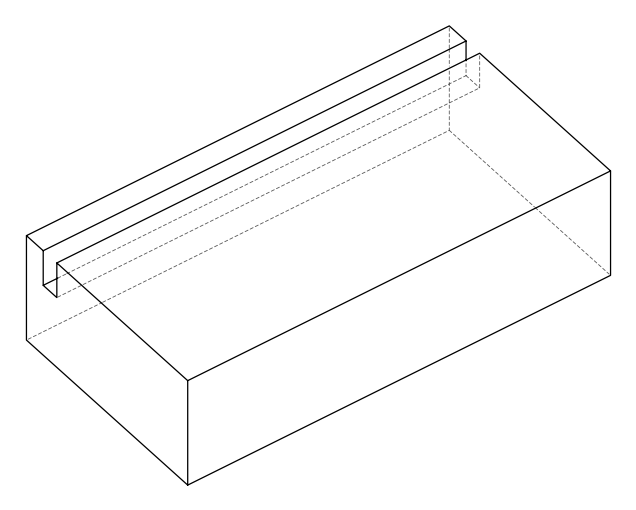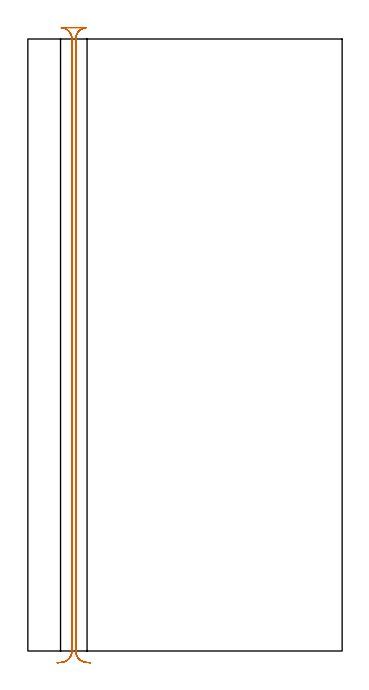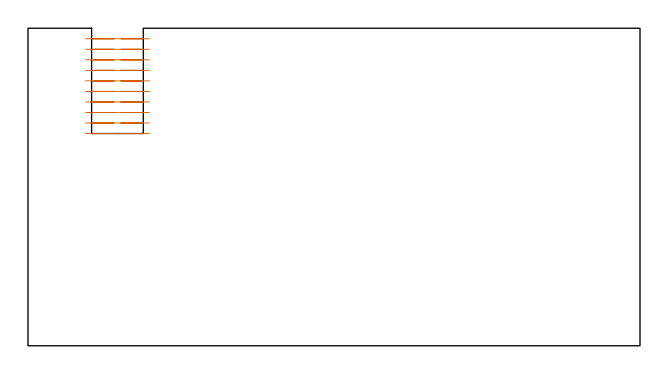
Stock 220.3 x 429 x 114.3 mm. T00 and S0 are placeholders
(PLAN: 1 operations, 0 tool changes, 18.7 min)
(1 MILL_RECTANGULAR_SLOT | SLOT_RECTANGULAR | NXT0201_012 | Follow Part, ap 4, ae 75% | 18.72 min | 302419 mm3)
(TOOL NXT0201_012 | ENDMILL 16mm [2P460-1600-NA 1630] | D16 FL38 Z6)
(OP 1 MILL_RECTANGULAR_SLOT)
G17 G21 G94 G90
T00 M6
G54
G17 G0 G90 X43.797 Y-8.23 S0 M3
G43 Z124.3 H1
Z110.51
G94 G1 X40.808 Y-7.97 F250.
G2 X33.5 Y0. R8. F500.
G1 Y429.
G2 X41.1 Y436.99 R8.
G1 Y437.
X23.3
Y436.99
G2 X30.9 Y429. R8.
G1 Y0.
G2 X23.592 Y-7.97 R8.
G1 X20.603 Y-8.23 F250.
G0 X43.797 Z106.72
G1 X40.808 Y-7.97
G2 X33.5 Y0. R8. F500.
G1 Y429.
G2 X40.808 Y436.97 R8.
G1 Y437.
X23.592
Y436.97
G2 X30.9 Y429. R8.
G1 Y0.
G2 X23.592 Y-7.97 R8.
G1 X20.603 Y-8.23 F250.
G0 X43.797 Z102.93
G1 X40.808 Y-7.97
G2 X33.5 Y0. R8. F500.
G1 Y429.
G2 X40.808 Y436.97 R8.
G1 Y437.
X23.592
Y436.97
G2 X30.9 Y429. R8.
G1 Y0.
G2 X23.592 Y-7.97 R8.
G1 X20.603 Y-8.23 F250.
G0 X43.797 Z99.14
G1 X40.808 Y-7.97
G2 X33.5 Y0. R8. F500.
G1 Y429.
G2 X40.808 Y436.97 R8.
G1 Y437.
X23.592
Y436.97
G2 X30.9 Y429. R8.
G1 Y0.
G2 X23.592 Y-7.97 R8.
G1 X20.603 Y-8.23 F250.
G0 X43.797 Z95.35
G1 X40.808 Y-7.97
G2 X33.5 Y0. R8. F500.
G1 Y429.
G2 X40.808 Y436.97 R8.
G1 Y437.
X23.592
Y436.97
G2 X30.9 Y429. R8.
G1 Y0.
G2 X23.592 Y-7.97 R8.
G1 X20.603 Y-8.23 F250.
G0 X43.797 Z91.56
G1 X40.808 Y-7.97
G2 X33.5 Y0. R8. F500.
G1 Y429.
G2 X40.808 Y436.97 R8.
G1 Y437.
X23.592
Y436.97
G2 X30.9 Y429. R8.
G1 Y0.
G2 X23.592 Y-7.97 R8.
G1 X20.603 Y-8.23 F250.
G0 X43.797 Z87.77
G1 X40.808 Y-7.97
G2 X33.5 Y0. R8. F500.
G1 Y429.
G2 X40.808 Y436.97 R8.
G1 Y437.
X23.592
Y436.97
G2 X30.9 Y429. R8.
G1 Y0.
G2 X23.592 Y-7.97 R8.
G1 X20.603 Y-8.23 F250.
G0 X43.797 Z83.98
G1 X40.808 Y-7.97
G2 X33.5 Y0. R8. F500.
G1 Y429.
G2 X40.808 Y436.97 R8.
G1 Y437.
X23.592
Y436.97
G2 X30.9 Y429. R8.
G1 Y0.
G2 X23.592 Y-7.97 R8.
G1 X20.603 Y-8.23 F250.
G0 X43.797 Z80.19
G1 X40.808 Y-7.97
G2 X33.5 Y0. R8. F500.
G1 Y429.
G2 X40.808 Y436.97 R8.
G1 Y437.
X23.592
Y436.97
G2 X30.9 Y429. R8.
G1 Y0.
G2 X23.592 Y-7.97 R8.
G1 X20.603 Y-8.23 F250.
G0 X43.797 Z76.4
G1 X40.808 Y-7.97
G2 X33.5 Y0. R8. F500.
G1 Y429.
G2 X40.808 Y436.97 R8.
G1 Y437.
X23.592
Y436.97
G2 X30.9 Y429. R8.
G1 Y0.
G2 X23.592 Y-7.97 R8.
G1 X20.603 Y-8.23 F250.
G0 Z124.3
M5
M2
